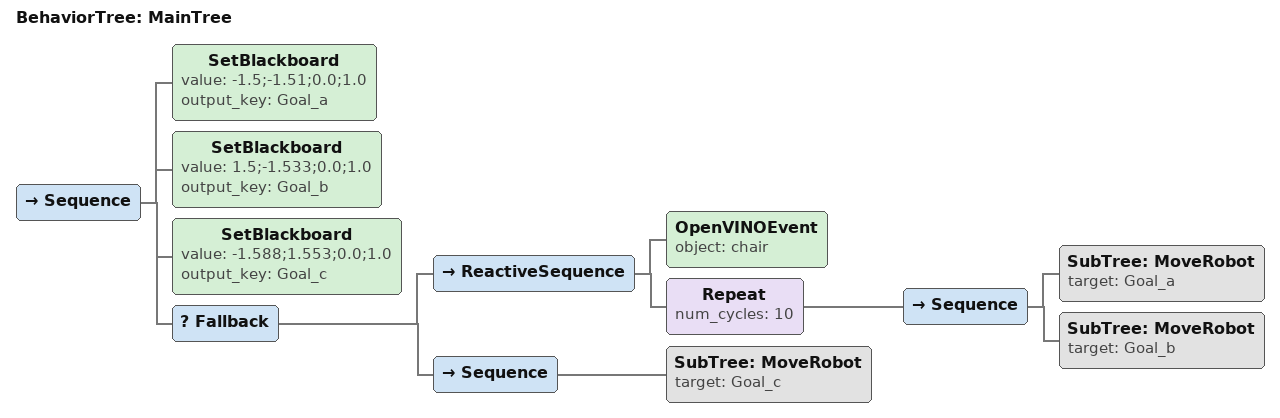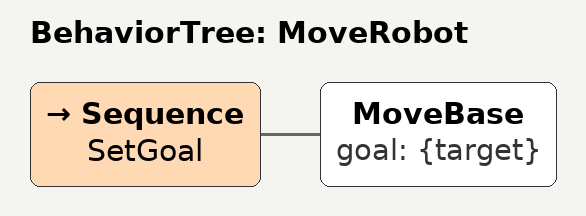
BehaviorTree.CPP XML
<?xml version="1.0" encoding="UTF-8"?>
<root BTCPP_format="3"
      main_tree_to_execute="MainTree">
  <BehaviorTree ID="MainTree">
    <Sequence>
      <SetBlackboard value="-1.5;-1.51;0.0;1.0"
                     output_key="Goal_a"/>
      <SetBlackboard value="1.5;-1.533;0.0;1.0"
                     output_key="Goal_b"/>
      <SetBlackboard value="-1.588;1.553;0.0;1.0"
                     output_key="Goal_c"/>
      <Fallback>
        <ReactiveSequence>
          <OpenVINOEvent object="chair"/>
          <Repeat num_cycles="10">
            <Sequence>
              <SubTree ID="MoveRobot"
                       target="Goal_a"/>
              <SubTree ID="MoveRobot"
                       target="Goal_b"/>
            </Sequence>
          </Repeat>
        </ReactiveSequence>
        <Sequence>
          <SubTree ID="MoveRobot"
                   target="Goal_c"/>
        </Sequence>
      </Fallback>
    </Sequence>
  </BehaviorTree>

  <BehaviorTree ID="MoveRobot">
    <Sequence name="SetGoal">
      <MoveBase goal="{target}"/>
    </Sequence>
  </BehaviorTree>

</root>
